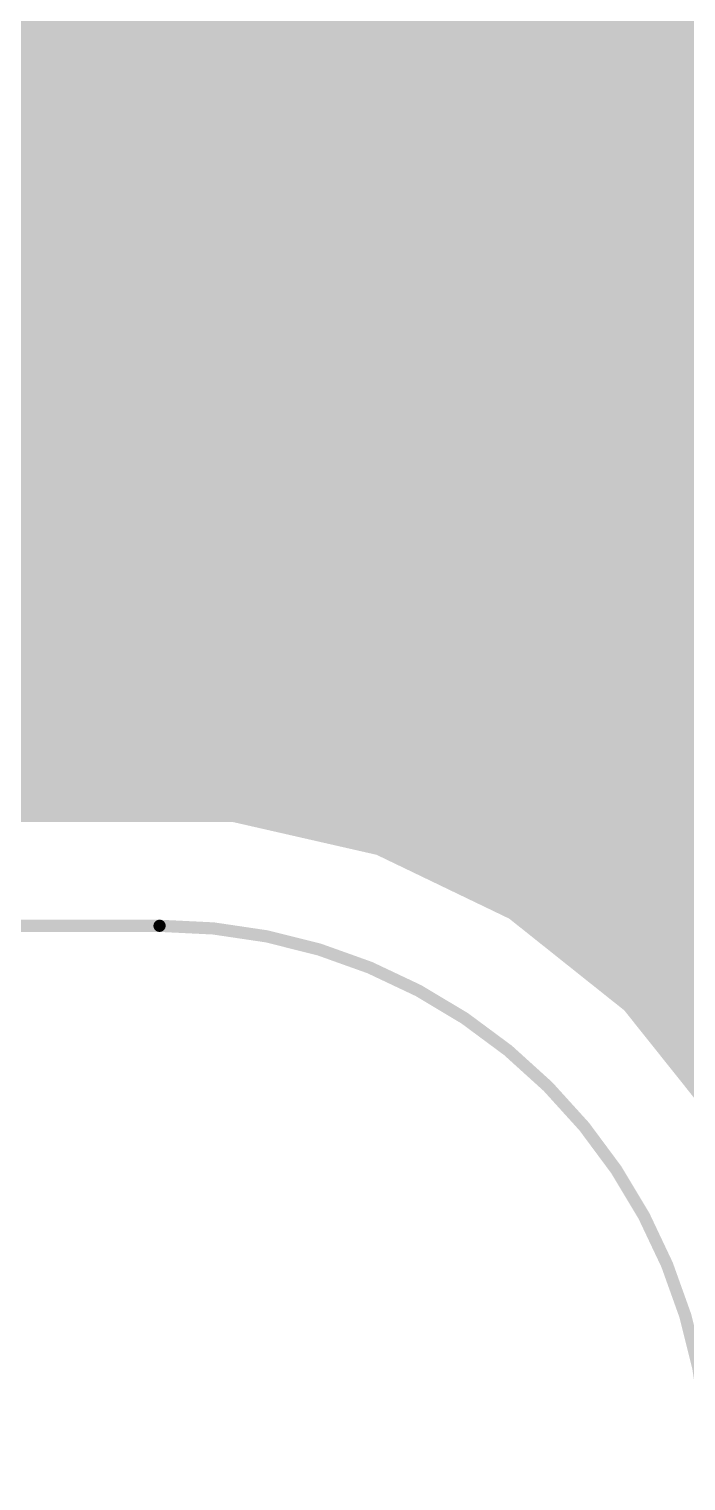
# Model space of a CAD drawing. Extents: x -0.1 to 54.7, y 0 to 86.4.
# Drawn here: x 34.84 to 41.67, y 14.54 to 29.65 of the extents above; entities that cross this region are included whole.
import ezdxf

# ---------------------------------------------------------------- set-up
doc = ezdxf.new("R2010")
doc.units = 0
for name, color, linetype in [('1', 22, 'CONTINUOUS'), ('16', 175, 'CONTINUOUS'), ('20', 7, 'CONTINUOUS')]:
    doc.layers.add(name, color=color, linetype=linetype)

msp = doc.modelspace()

# ---------------------------------------------------------------- linework, layer by layer
at = {"layer": '1'}
for points, const_width in [([(17.5514, 29.6672), (49.0984, 29.6672)], 0.4064), ([(17.932, 29.2608), (49.0046, 29.2608)], 0.4064), ([(18.3384, 28.8544), (49.0563, 28.8544)], 0.4064), ([(18.7448, 28.448), (49.2859, 28.448)], 0.4064), ([(19.1512, 28.0416), (53.3273, 28.0416)], 0.4064), ([(47.1971, 27.7114), (19.4814, 27.7114)], 0.4064), ([(19.05, 26.67), (46.99, 26.67)], 1.27), ([(4.9018, 25.6032), (46.584, 25.6032)], 0.4064), ([(18.8429, 25.6286), (46.5586, 25.6286)], 0.4064), ([(4.9018, 25.1968), (46.9904, 25.1968)], 0.4064), ([(5.4257, 24.7904), (47.3968, 24.7904)], 0.4064), ([(5.5958, 24.384), (47.8032, 24.384)], 0.4064), ([(5.6054, 23.9776), (48.2096, 23.9776)], 0.4064), ([(5.4695, 23.5712), (48.616, 23.5712)], 0.4064), ([(5.1209, 23.1648), (49.1389, 23.1648)], 0.4064), ([(1.2827, 22.7584), (53.3273, 22.7584)], 0.4064), ([(5.3241, 22.352), (49.2859, 22.352)], 0.4064), ([(5.5537, 21.9456), (49.0563, 21.9456)], 0.4064), ([(36.9835, 21.6027), (17.6265, 21.6027)], 0.4064), ([(38.5208, 21.2518), (36.9835, 21.6027)], 0.4064), ([(37.2617, 21.5392), (49.0046, 21.5392)], 0.4064), ([(39.9416, 20.5676), (38.5208, 21.2518)], 0.4064), ([(38.5208, 21.2518), (38.5208, 21.2518)], 0.4064), ([(38.7679, 21.1328), (49.0984, 21.1328)], 0.4064), ([(39.6118, 20.7264), (49.3875, 20.7264)], 0.4064), ([(41.1744, 19.5844), (39.9416, 20.5676)], 0.4064), ([(39.9416, 20.5676), (39.9416, 20.5676)], 0.4064), ([(40.2521, 20.32), (53.3273, 20.32)], 0.4064), ([(40.7617, 19.9136), (49.3157, 19.9136)], 0.4064), ([(42.1576, 18.3516), (41.1744, 19.5844)], 0.4064), ([(41.1744, 19.5844), (41.1744, 19.5844)], 0.4064), ([(41.1744, 19.5844), (41.1744, 19.5844)], 0.4064), ([(41.236, 19.5072), (49.04, 19.5072)], 0.4064), ([(41.5601, 19.1008), (48.9538, 19.1008)], 0.4064)]:
    msp.add_lwpolyline(points, dxfattribs=dict(at, const_width=const_width))
at = {"layer": '1', "const_width": 0.2032}
for points in [[(37.0061, 21.7017, 1), (36.9608, 21.5036)], [(36.9835, 21.5011, 1), (36.9835, 21.7043)], [(37.2617, 21.6408, 1), (37.2617, 21.4376)], [(38.5649, 21.3433, 1), (38.4767, 21.1603)], [(38.5208, 21.3534, 1), (38.5208, 21.1502)], [(38.4982, 21.1528, 1), (38.5434, 21.3509)], [(38.5208, 21.1502, 1), (38.5208, 21.3534)], [(38.7679, 21.2344, 1), (38.7679, 21.0312)], [(39.6118, 20.828, 1), (39.6118, 20.6248)], [(40.0049, 20.647, 1), (39.8782, 20.4882)], [(39.9416, 20.6692, 1), (39.9416, 20.466)], [(39.8975, 20.4761, 1), (39.9856, 20.6591)], [(39.9416, 20.466, 1), (39.9416, 20.6692)], [(40.2521, 20.4216, 1), (40.2521, 20.2184)], [(40.7617, 20.0152, 1), (40.7617, 19.812)], [(41.2539, 19.6478, 1), (41.095, 19.5211)], [(41.276, 19.5844, 1), (41.0728, 19.5844)], [(41.1744, 19.686, 1), (41.1744, 19.4828)], [(41.0728, 19.5844, 1), (41.276, 19.5844)], [(41.1111, 19.505, 1), (41.2378, 19.6639)], [(41.236, 19.6088, 1), (41.236, 19.4056)], [(41.1744, 19.4828, 1), (41.1744, 19.686)], [(41.5601, 19.2024, 1), (41.5601, 18.9992)]]:
    msp.add_lwpolyline(points, format="xyb", dxfattribs=at)
at = {"layer": '16', "const_width": 0.4064}
for points in [[(5.5116, 29.6672), (49.0984, 29.6672)], [(5.6054, 29.2608), (49.0046, 29.2608)], [(5.5537, 28.8544), (49.0563, 28.8544)], [(5.3241, 28.448), (49.2859, 28.448)], [(1.2827, 28.0416), (53.3273, 28.0416)], [(5.1208, 27.6352), (49.4891, 27.6352)], [(5.4695, 27.2288), (49.1405, 27.2288)], [(5.6054, 26.8224), (49.0046, 26.8224)], [(5.5958, 26.416), (49.0142, 26.416)], [(5.4257, 26.0096), (49.1843, 26.0096)], [(4.9018, 25.6032), (49.7082, 25.6032)], [(4.9018, 25.1968), (49.7082, 25.1968)], [(5.4257, 24.7904), (49.1843, 24.7904)], [(5.5958, 24.384), (49.0142, 24.384)], [(5.6054, 23.9776), (49.0046, 23.9776)], [(5.4695, 23.5712), (49.1405, 23.5712)], [(5.1209, 23.1648), (49.4891, 23.1648)], [(1.2827, 22.7584), (53.3273, 22.7584)], [(5.3241, 22.352), (49.2859, 22.352)], [(5.5537, 21.9456), (49.0563, 21.9456)], [(36.9835, 21.6027), (17.6265, 21.6027)], [(38.5208, 21.2518), (36.9835, 21.6027)], [(37.2617, 21.5392), (49.0046, 21.5392)], [(39.9416, 20.5676), (38.5208, 21.2518)], [(38.5208, 21.2518), (38.5208, 21.2518)], [(38.7679, 21.1328), (49.0984, 21.1328)], [(39.6118, 20.7264), (49.3875, 20.7264)], [(41.1744, 19.5844), (39.9416, 20.5676)], [(39.9416, 20.5676), (39.9416, 20.5676)], [(40.2521, 20.32), (53.3273, 20.32)], [(40.7617, 19.9136), (49.3157, 19.9136)], [(42.1576, 18.3516), (41.1744, 19.5844)], [(41.1744, 19.5844), (41.1744, 19.5844)], [(41.1744, 19.5844), (41.1744, 19.5844)], [(41.236, 19.5072), (49.04, 19.5072)], [(41.5601, 19.1008), (48.9538, 19.1008)]]:
    msp.add_lwpolyline(points, dxfattribs=at)
at = {"layer": '16', "const_width": 0.2032}
for points in [[(37.0061, 21.7017, 1), (36.9608, 21.5036)], [(36.9835, 21.5011, 1), (36.9835, 21.7043)], [(37.2617, 21.6408, 1), (37.2617, 21.4376)], [(38.5649, 21.3433, 1), (38.4767, 21.1603)], [(38.5208, 21.3534, 1), (38.5208, 21.1502)], [(38.4982, 21.1528, 1), (38.5434, 21.3509)], [(38.5208, 21.1502, 1), (38.5208, 21.3534)], [(38.7679, 21.2344, 1), (38.7679, 21.0312)], [(39.6118, 20.828, 1), (39.6118, 20.6248)], [(40.0049, 20.647, 1), (39.8782, 20.4882)], [(39.9416, 20.6692, 1), (39.9416, 20.466)], [(39.8975, 20.4761, 1), (39.9856, 20.6591)], [(39.9416, 20.466, 1), (39.9416, 20.6692)], [(40.2521, 20.4216, 1), (40.2521, 20.2184)], [(40.7617, 20.0152, 1), (40.7617, 19.812)], [(41.2539, 19.6478, 1), (41.095, 19.5211)], [(41.276, 19.5844, 1), (41.0728, 19.5844)], [(41.1744, 19.686, 1), (41.1744, 19.4828)], [(41.0728, 19.5844, 1), (41.276, 19.5844)], [(41.1111, 19.505, 1), (41.2378, 19.6639)], [(41.236, 19.6088, 1), (41.236, 19.4056)], [(41.1744, 19.4828, 1), (41.1744, 19.686)], [(41.5601, 19.2024, 1), (41.5601, 18.9992)]]:
    msp.add_lwpolyline(points, format="xyb", dxfattribs=at)
at = {"layer": '20', "const_width": 0.127}
msp.add_lwpolyline([(18.415, 20.32), (36.195, 20.32)], dxfattribs=at)
at = {"layer": '20'}
for points, const_width in [([(41.91, 14.605, 0.4142), (36.195, 20.32)], 0.127), ([(36.195, 20.3517, 1), (36.195, 20.2883)], 0.0635), ([(36.195, 20.2883, 1), (36.195, 20.3517)], 0.0635)]:
    msp.add_lwpolyline(points, format="xyb", dxfattribs=dict(at, const_width=const_width))

doc.saveas('drawing.dxf')
